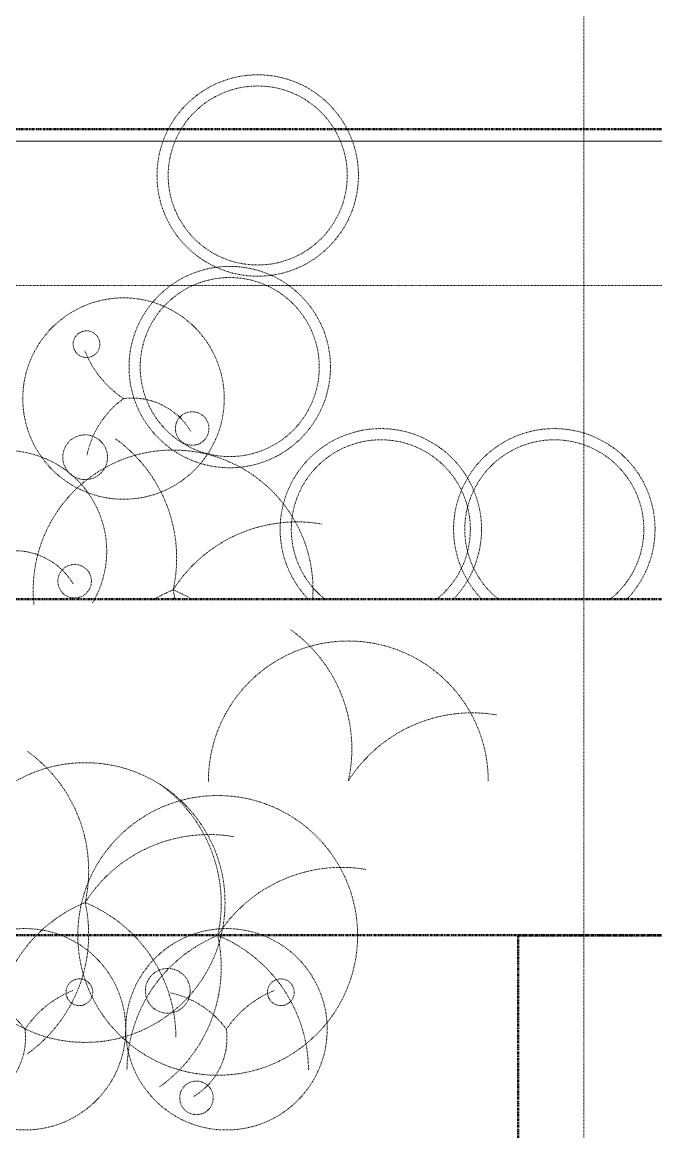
# Model space of a CAD drawing. Header units: inches. Extents: x -4294 to -464, y 9706 to 12475.
# Drawn here: x -2011.3 to -1898.1, y 12089.5 to 12287.8 of the extents above; entities that cross this region are included whole.
import ezdxf

# ---------------------------------------------------------------- set-up
doc = ezdxf.new("R2010")
doc.units = ezdxf.units.IN
doc.header["$MEASUREMENT"] = 0
for name, pattern in [('Aligning Line 1_8_', [0.25, 0.125, -0.125]), ('Dash', [0.25, 0.125, -0.125]), ('Double Dash 3_8_', [1, 0.375, -0.125, 0.125, -0.125, 0.125, -0.125])]:
    doc.linetypes.add(name, pattern=pattern)
for name, color, linetype, lineweight in [('0-1', 7, 'Continuous', 5), ('0-4', 7, 'Continuous', 9), ('0-5', 147, 'Aligning Line 1_8_', 9), ('A-DETL-GENF-HDLN-1', 53, 'Dash', 9), ('C-PROP-LINE', 91, 'Double Dash 3_8_', 50), ('C-PROP-LINE-1', 250, 'Double Dash 3_8_', 50), ('C-TOPO', 7, 'Continuous', 9), ('G-ANNO-SYMB', 111, 'Aligning Line 1_8_', 9), ('G-ANNO-SYMB-1', 147, 'Aligning Line 1_8_', 9)]:
    doc.layers.add(name, color=color, linetype=linetype, lineweight=lineweight)

# ---------------------------------------------------------------- blocks, each defined once
blk = doc.blocks.new('CTR - 1st Phase - Unit Layouts_rvt-1-FLOOR PLAN - 1ST FLOOR')
at = {"layer": 'G-ANNO-SYMB-1'}
blk.add_line((-1813.52, 12240.75), (-4009.53, 12240.75), dxfattribs=at)
blk = doc.blocks.new('yew 26768 - yew 26768-1276663-FLOOR PLAN - 1ST FLOOR')
at = {"layer": 'A-DETL-GENF-HDLN-1'}
for radius in [18, 16]:
    blk.add_circle((0, 0), radius, dxfattribs=at)
blk = doc.blocks.new('yew 26768 - yew 26768-V115-FLOOR PLAN - 1ST FLOOR')
at = {"layer": 'A-DETL-GENF-HDLN-1'}
for radius, start, end in [(18, 360, 224.1208), (16, 360, 231.9384), (16, 308.3344, 360), (18, 315.6333, 360)]:
    blk.add_arc((0, 0), radius, start, end, dxfattribs=at)
blk = doc.blocks.new('fountain grass 26747 - fountain grass 26747-V117-FLOOR PLAN - 1ST FLOOR')
at = {"layer": 'A-DETL-GENF-HDLN-1'}
blk.add_circle((0, 0), 25, dxfattribs=at)
for centre, start, end in [((-25.61, 5.7), 347.4534, 54.5466), ((22.14, -14.08), 80.4534, 147.5466), ((10.02, -24.25), 112.4534, 179.5466), ((-25.61, -5.7), 305.4534, 12.5466), ((-10.02, -24.25), 0.4534, 67.5466)]:
    blk.add_arc(centre, 26.24, start, end, dxfattribs=at)
blk = doc.blocks.new('fountain grass 26747 - fountain grass 26747-V187-FLOOR PLAN - 1ST FLOOR')
at = {"layer": 'A-DETL-GENF-HDLN-1'}
for centre, radius, start, end in [((-25.61, 5.7), 26.24, 347.4534, 54.5466), ((0, 0), 25, 360, 180.2179), ((22.14, -14.08), 26.24, 80.4534, 147.5466)]:
    blk.add_arc(centre, radius, start, end, dxfattribs=at)
blk = doc.blocks.new('fountain grass 26747 - fountain grass 26747-V188-FLOOR PLAN - 1ST FLOOR')
at = {"layer": 'A-DETL-GENF-HDLN-1'}
for centre, radius, start, end in [((-25.61, 5.7), 26.24, 347.4534, 54.5466), ((0, 0), 25, 360, 186.2665), ((22.14, -14.08), 26.24, 80.4534, 147.5466), ((10.02, -24.25), 26.24, 112.4534, 121.2849), ((-25.61, -5.7), 26.24, 8.8402, 12.5466), ((-10.02, -24.25), 26.24, 59.5246, 67.5466), ((0, 0), 25, 356.128, 360)]:
    blk.add_arc(centre, radius, start, end, dxfattribs=at)
blk = doc.blocks.new('lupin 26755 - lupin 26755-1276655-FLOOR PLAN - 1ST FLOOR')
at = {"layer": 'A-DETL-GENF-HDLN-1'}
for centre, radius in [((0, 0), 18), ((-10.49, 6.87), 4), ((9.72, 6.62), 2.39), ((-5.36, -12.26), 3)]:
    blk.add_circle(centre, radius, dxfattribs=at)
for centre, radius, start, end in [((-13.57, -9.88), 16.78, 36.0514, 77.9486), ((15.36, -10.23), 18.46, 111.6663, 146.3337), ((-12.13, -1.52), 12.23, 300.9755, 7.1395)]:
    blk.add_arc(centre, radius, start, end, dxfattribs=at)
blk = doc.blocks.new('lupin 26755 - lupin 26755-V189-FLOOR PLAN - 1ST FLOOR')
at = {"layer": 'A-DETL-GENF-HDLN-1'}
for centre, radius in [((9.72, 6.62), 2.39), ((-5.36, -12.26), 3)]:
    blk.add_circle(centre, radius, dxfattribs=at)
for centre, radius, start, end in [((0, 0), 18, 360, 125.5555), ((-10.49, 6.87), 4, 23, 86.912), ((-10.49, 6.87), 4, 277.6494, 23), ((-13.57, -9.88), 16.78, 36.0514, 77.9486), ((15.36, -10.23), 18.46, 111.6663, 146.3337), ((0, 0), 18, 239.0865, 360), ((-12.13, -1.52), 12.23, 300.9755, 7.1395)]:
    blk.add_arc(centre, radius, start, end, dxfattribs=at)
blk = doc.blocks.new('CTR  - Topography_rvt-1-FLOOR PLAN - 1ST FLOOR')
at = {"layer": 'C-TOPO'}
for p, q in [((-2117.52, 12266.59), (-1975.59, 12266.59)), ((-1975.59, 12266.59), (-2117.52, 12266.59)), ((-1883.94, 12266.59), (-1975.59, 12266.59)), ((-1883.94, 12266.59), (-1975.59, 12266.59))]:
    blk.add_line(p, q, dxfattribs=at)
at = {"layer": '0-4'}
for name, p in [('yew 26768 - yew 26768-1276663-FLOOR PLAN - 1ST FLOOR', (-1969.24, 12260.44)), ('yew 26768 - yew 26768-1276663-FLOOR PLAN - 1ST FLOOR', (-1974.24, 12226.2)), ('yew 26768 - yew 26768-V115-FLOOR PLAN - 1ST FLOOR', (-1947.24, 12197.2)), ('yew 26768 - yew 26768-V115-FLOOR PLAN - 1ST FLOOR', (-1916.24, 12197.2)), ('fountain grass 26747 - fountain grass 26747-V188-FLOOR PLAN - 1ST FLOOR', (-1984.36, 12186.37)), ('fountain grass 26747 - fountain grass 26747-V187-FLOOR PLAN - 1ST FLOOR', (-1953.05, 12152.24)), ('fountain grass 26747 - fountain grass 26747-V117-FLOOR PLAN - 1ST FLOOR', (-2000.08, 12130.49)), ('fountain grass 26747 - fountain grass 26747-V117-FLOOR PLAN - 1ST FLOOR', (-1976.39, 12124.62)), ('lupin 26755 - lupin 26755-1276655-FLOOR PLAN - 1ST FLOOR', (-2010.83, 12107.84)), ('lupin 26755 - lupin 26755-1276655-FLOOR PLAN - 1ST FLOOR', (-1974.83, 12107.84))]:
    blk.add_blockref(name, p, dxfattribs=at)
at = {"layer": '0-4', "rotation": 90}
for name, p in [('lupin 26755 - lupin 26755-1276655-FLOOR PLAN - 1ST FLOOR', (-1993.22, 12220.57)), ('lupin 26755 - lupin 26755-V189-FLOOR PLAN - 1ST FLOOR', (-2014.22, 12193.28))]:
    blk.add_blockref(name, p, dxfattribs=at)
blk = doc.blocks.new('Family - ___-1878357-FLOOR PLAN - 1ST FLOOR')
at = {"layer": 'C-PROP-LINE-1'}
for p, q in [((-3989.61, 12268.69), (-629.56, 12268.69)), ((-3929.52, 12184.69), (-712.51, 12184.69)), ((-3869.45, 12124.69), (-747.76, 12124.69))]:
    blk.add_line(p, q, dxfattribs=at)
blk = doc.blocks.new('CTR - 1st Phase - Shell_rvt-1-FLOOR PLAN - 1ST FLOOR')
at = {"layer": 'G-ANNO-SYMB-1'}
blk.add_line((-1910.96, 12363.36), (-1910.96, 9706.24), dxfattribs=at)
at = {"layer": '0-5'}
blk.add_blockref('Family - ___-1878357-FLOOR PLAN - 1ST FLOOR', (0, 0), dxfattribs=at)
blk = doc.blocks.new('CTR - 1st Phase -Stairs _ Elevators_rvt-1-FLOOR PLAN - 1ST FLOOR')
at = {"layer": 'G-ANNO-SYMB-1'}
blk.add_line((-1910.96, 12363.36), (-1910.96, 9706.24), dxfattribs=at)
blk = doc.blocks.new('Family - ___-1869111-FLOOR PLAN - 1ST FLOOR')
at = {"layer": 'C-PROP-LINE'}
for p, q in [((-1922.72, 11241.39), (-1922.72, 12124.59)), ((-1922.72, 12124.59), (-770.72, 12124.59))]:
    blk.add_line(p, q, dxfattribs=at)

msp = doc.modelspace()

# ---------------------------------------------------------------- linework, layer by layer
at = {"layer": 'G-ANNO-SYMB'}
msp.add_line((-1910.9564, 12363.358), (-1910.9564, 9706.2403), dxfattribs=at)

# ---------------------------------------------------------------- block references
at = {"layer": '0-1'}
for name in ['CTR - 1st Phase - Shell_rvt-1-FLOOR PLAN - 1ST FLOOR', 'CTR  - Topography_rvt-1-FLOOR PLAN - 1ST FLOOR', 'CTR - 1st Phase -Stairs _ Elevators_rvt-1-FLOOR PLAN - 1ST FLOOR', 'CTR - 1st Phase - Unit Layouts_rvt-1-FLOOR PLAN - 1ST FLOOR']:
    msp.add_blockref(name, (0, 0), dxfattribs=at)
at = {"layer": 'C-PROP-LINE'}
msp.add_blockref('Family - ___-1869111-FLOOR PLAN - 1ST FLOOR', (0, 0), dxfattribs=at)

doc.saveas('drawing.dxf')
